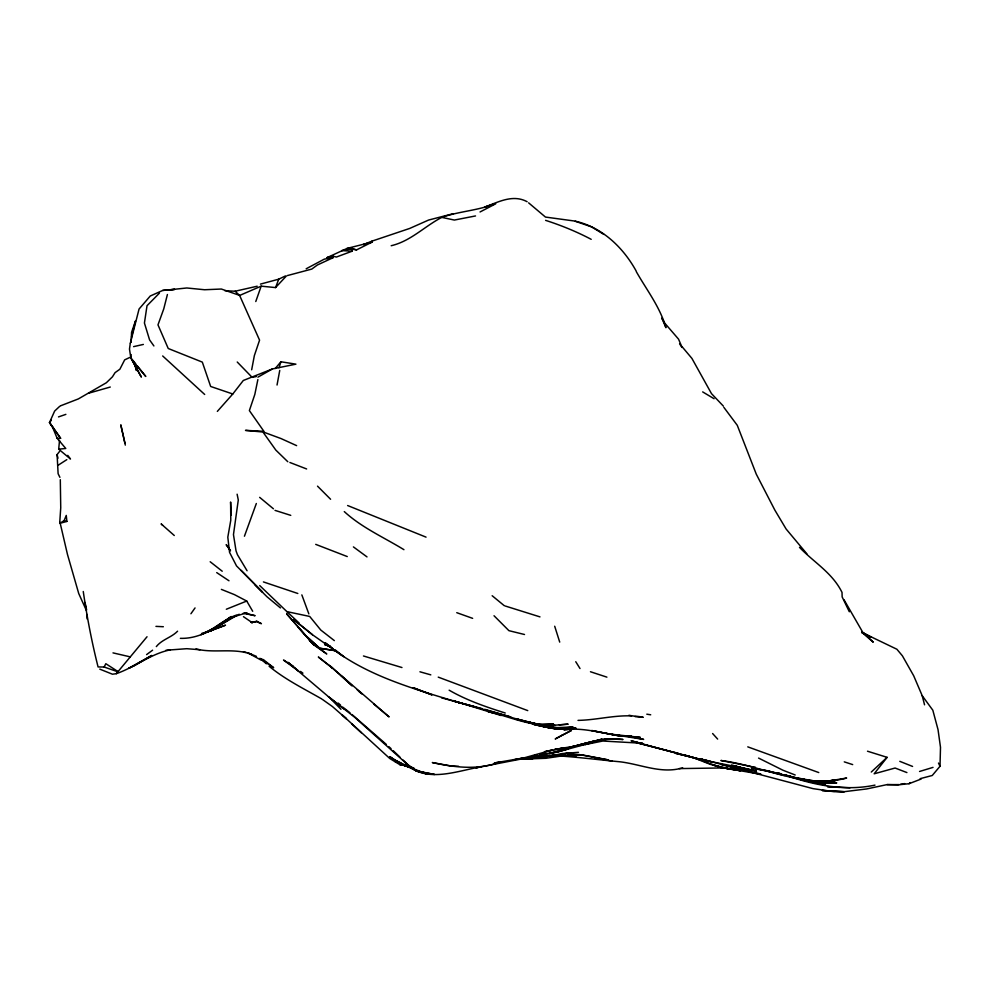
<?xml version="1.0" encoding="UTF-8"?>
<svg xmlns="http://www.w3.org/2000/svg" width="990" height="990" viewBox="0 0 990 990"><rect width="100%" height="100%" fill="white"/><g stroke="black" fill="none" stroke-linecap="round" stroke-linejoin="round"><path stroke-width="1.49" d="M125.309 445.116L120.792 424.834L124.975 443.272M704.583 759.887L813.038 788.634L834.05 791.715L844.074 791.703L866.621 788.956L887.065 784.612L897.843 784.872L909.018 783.709L921.047 779.08L920.217 778.647L932.246 775.492L940.005 766.272L940.5 747.326L938.037 729.655L932.827 710.226L922.222 695.735L913.696 675.786L902.397 655.826L896.89 649.242L861.845 632.4L864.295 634.083L862.141 632.338M67.753 455.363L70.476 459.026L58.695 449.175L59.536 440.34M59.771 522.052L60.736 507.808L60.303 479.692M60.006 522.398L67.481 554.474L78.742 593.567L86.328 610.323M327.096 257.61L332.764 256.125L336.39 257.041L352.193 251.175L352.489 248.577L347.131 248.391L327.096 257.61L329.744 257.45M130.284 343.332L129.48 349.086L130.507 355.757M277.039 385.023L279.749 370.421M251.67 369.79L254.356 355.608L259.566 340.152L239.629 295.453L235.088 291.233L224.866 290.701M257.87 379.578L254.826 394.416L249.369 410.578L263.897 431.318L245.495 430.378L263.291 432.061M130.569 357.328L141.224 376.868L130.569 357.328L131.15 354.556M130.346 343.146L139.058 309.029L150.257 296.01L162.768 290.417L174.549 289.427L162.768 290.417M131.46 337.194L135.469 321.007L131.571 332.331L131.15 342.268M167.409 294.525L163.746 308.93L157.979 324.868L168.238 348.505L202.319 362.117L210.66 386.471L232.786 393.995L243.305 380.482L272.436 368.936L295.911 364.159L280.925 361.771L275.22 368.515M278.994 367.773L280.925 361.771M255.779 301.529L261.174 286.16L275.554 287.583L286.209 276.173M256.336 503.502L244.431 536.221M275.554 287.583L278.735 279.18L285.293 276.012M64.177 520.554L66.256 515.419L66.887 521.421L59.932 523.314L64.177 520.554L66.887 521.421M99.792 669.141L112.476 674.215L116.325 673.67L147.027 636.756M51.331 420.267L49.5 422.532L52.52 427.123L57.16 438.31L60.588 438.285L49.5 422.532L54.636 411.073L59.784 406.246M83.259 591.5C86.996 616.943 91.785 642.052 98.072 666.938L104.148 667.025L105.819 663.708L117.686 671.369L116.325 673.67C135.048 667.186 150.715 653.746 170.391 649.836M190.922 613.75L195.042 607.934M59.895 477.329L58.113 473.703L57.098 454.608L59.487 451.527M867.5 751.212L887.102 757.338L874.17 773.796L895.096 768.03L906.914 772.571M217.342 411.394L232.786 393.995M159.402 293.151L147.015 305.724L144.429 323.025L149.589 339.904L153.895 345.956M156.321 646.594C162.063 639.391 171.295 637.622 177.581 631.199M871.287 772.027L887.102 757.338M909.018 783.709L910.268 782.57M146.594 654.613L152.584 650.195M58.026 465.312L66.825 459.645M60.613 405.789L78.346 398.921L106.351 382.746L112.427 376.831L115.075 372.636L119.889 369.208L124.666 359.865L131.039 356.858M134.492 665.602L151.73 655.454L128.836 668.213L133.972 665.824M232.378 617.29L211.823 630.383L206.304 632.363M257.92 377.153L272.436 368.936M527.113 201.713C512.82 193.978 498.267 202.084 484.704 207.071L494.443 203.94C477.415 210.684 458.952 211.315 441.8 217.379C424.487 226.351 410.8 241.127 391.186 245.73M480.039 211.971L495.755 203.779M239.221 614.245C220.51 623.935 202.74 639.07 180.366 638.34M371.931 241.152L363.454 244.604L372.054 242.105L347.131 248.391L356.549 249.901L372.054 242.105L371.931 241.152L409.65 228.455L428.596 220.052L453.321 213.679M332.764 256.125L332.875 257.796L317.369 264.998L311.776 269.082L287.249 275.616M919.549 771.47L933.026 767.386M239.629 295.453L261.174 286.16M306.145 268.797L324.349 259.12L332.875 257.796M236.462 615.087C223.468 619.406 213.828 629.937 200.933 634.627L214.236 627.982L231.351 616.523L228.455 618.329L247.005 612.748L244.394 612.835M226.326 609.246L246.733 601.054L252.697 611.275M207.677 631.855L225.497 625.185L207.714 631.793L217.924 626.818L211.823 630.383L204.732 632.721M65.872 414.364L58.497 416.914M110.274 387.028L88.506 393.24M143.364 344.433L133.601 346.636M568.062 748.774L549.314 753.501L567.282 749.071M569.448 748.353L570.327 748.093M567.32 749.121L557.061 752.078L475.893 767.807L481.016 766.829C456.811 770.888 426.331 783.635 405.813 763.575L413.275 768.327M260.457 284.105L278.735 279.18M585.078 743.465L569.51 747.413L593.802 741.139L606.771 739.171L599.284 739.777L602.18 739.184L571.403 747.153L599.284 739.777L614.914 739.072L605.905 738.812L623.044 739.505C605.41 737.29 588.159 742.314 571.403 747.153L544.426 751.744L552.692 749.876L524.217 757.82L494.332 762.993L500.433 761.904C478.615 770.381 454.596 767.473 432.333 762.56L451.44 766.074L458.481 766.272M201.849 633.34L206.242 632.177M590.04 742.463L589.013 742.723L598.467 740.384M579.793 745.482L586.563 743.849M235.088 291.233L257.19 286.221M475.522 215.944L454.361 220.052L441.8 217.379M256.323 376.559L252.141 377.351L237.241 362.018M900.442 784.352L904.65 783.585M569.077 747.079L555.39 749.294L563.372 748.118L560.427 748.527M572.109 746.547L576.65 745.742M682.667 767.844C661.345 774.329 640.456 764.045 619.394 761.731C599.049 759.825 578.841 757.239 558.459 755.877M544.116 756.917L556.034 755.197L529.378 758.785L515.06 759.38M539.983 754.479L557.061 752.078L593.369 742.203L585.065 744.591L602.848 741.027L642.51 743.28M554.536 749.343L557.481 748.935M556.491 756.236L565.08 755.481L545.911 758.291L522.472 759.132L525.467 758.897M536.518 757.882L529.378 758.785L541.431 757.486L528.474 758.662M534.588 755.147L537.285 754.813M787.842 775.813L825.722 785.181L803.818 780.392L783.832 774.65C813.087 784.909 844.074 791.579 874.974 785.12M167.483 290.008L186.801 287.979L204.583 289.748L221.364 289.031L238.862 295.131M165.998 650.244L186.776 648.698L200.029 649.749M537.731 756.892L528.808 757.573M540.726 756.62L570.995 752.895L543.832 756.707L551.195 755.655L520.678 758.34M554.796 725.2C531.779 727.056 509.689 716.735 487.6 711.303L501.2 715.535M559.239 724.853L568.149 724.16L544.401 726.016L516.817 719.012L538.721 724.532L546.715 725.521L531.828 722.972L538.721 724.532L553.41 724.123L538.721 724.532L527.46 721.821C542.322 725.769 557.618 729.704 573.062 726.945L549.821 727.947L533.944 724.532L555.341 728.925L575.821 728.157L555.341 728.925L528.45 722.477L549.821 727.947L563.892 728.875L558.001 728.182M561.862 753.6L578.469 752.326M573.457 729.172L563.83 729.779C586.872 726.611 608.739 736.213 631.558 736.436L618.094 735.669L591.686 730.533L608.219 733.763M555.204 756.31L576.465 755.679L561.664 755.939M816.131 781.172L811.726 781.271L801.677 779.39L824.126 782.929L836.773 782.892L813.681 782.632L824.126 782.929L811.726 781.271L822.17 782.075L835.251 780.776L826.427 780.962M578.011 720.374C599.853 720.027 621.299 712.788 643.228 717.304L635.122 716.624M565.352 755.506L569.51 755.494M887.114 784.612L899.031 784.6M408.288 766.285L399.911 764.701L389.812 758.526L342.169 714.916L346.475 718.839L332.38 706.514L322.171 699.249M642.077 743.193L638.995 743.119L641.755 743.243M679.14 768.599L723.876 767.931L760.555 774.205M155.95 626.373L163.35 626.732M850.026 787.793L827.454 786.629L839.607 787.421M352.193 251.175L341.686 250.606L352.489 248.577L356.549 249.901M58.695 449.175L65.761 448.47L57.16 438.31M401.358 764.824L404.242 765.06L399.911 764.701M626.93 736.176L640.357 737.402L628.638 736.115M638.08 742.537L635.023 742.215L641.681 743.663M618.094 735.669L609.667 734.048L615.508 734.691M618.428 735.001L625.73 735.805M546.208 726.809L541.79 726.301L511.112 717.366M549.153 727.155L553.583 727.675M336.068 650.814L319.659 648.227L305.898 635.778L286.679 613.899L305.898 635.778L319.659 648.227L336.018 650.764M646.816 714.186L650.702 714.792M609.667 734.048L643.649 739.394L637.127 738.033M536.283 724.519L558.397 728.021L549.821 727.947L514.911 718.913M770.121 771.185L751.422 768.03L778.511 773.425M628.935 715.275L631.533 715.721M112.996 652.88L130.185 656.853M574.002 220.956L545.465 217.07L528.635 202.863M594.396 757.857L612.167 761.087M752.623 766.743L755.469 767.275M411.11 766.928L405.269 765.815L394.812 761.322L398.921 762.572M751.2 766.483L720.881 760.493C762.845 765.654 803.929 789.488 846.648 778.053L822.17 782.075L833.332 780.306L820.302 781.989L800.563 778.61M760.765 774.019L738.837 768.809M259.702 585.56L286.902 611.622L309.709 616.448L320.785 630.048L334.335 640.617M243.268 613.243L255.111 615.706L245.013 613.181M770.27 771.668L781.048 773.957L777.026 772.782M243.453 651.791L246.163 652.385M744.22 768.327L696.428 758.662L631.088 740.755L641.52 743.552M744.74 768.45L756.509 771.136L735.867 766.248L747.425 769.638L731.56 764.923M671.109 751.546L638.934 743.304L690.03 756.583M251.806 654.477C233.764 647.485 214.286 653.623 195.946 648.945M401.965 667.532L363.454 655.974M737.352 768.463L720.93 764.453M804.09 779.984L784.835 774.873M800.922 778.685L809.523 780.764L828.791 780.986L809.523 780.764L797.631 777.843M481.907 708.568L453.247 700.945L474.928 706.885L460.016 702.888C413.263 688.681 363.392 675.242 325.351 642.98M672.507 751.893L678.101 753.241M762.09 769.651L784.464 775.504M524.514 634.503L508.922 630.667L494.022 615.743M413.857 767.955L405.269 765.815L395.084 760.184L401.68 763.265M628.91 736.003L635.815 737.76M700.116 758.699L702.999 759.441L700.388 758.748M459.818 702.838L460.622 703.048L452.851 700.586L493.738 713.245M783.894 774.811L791.913 776.989M777.435 772.881L781.877 774.081M484.803 709.347L510.84 716.995L468.196 705.115M441.577 697.839L460.016 702.888M419.933 671.789L430.799 674.858M683.954 754.838L689.894 756.521M704.397 759.837L712.788 762.213M505.234 606.004L539.971 616.881M574.942 221.117C601.858 227.019 623.044 247.265 636.063 270.839L636.434 271.879C646.829 290.194 660.07 307.061 665.923 327.702L661.827 318.099L664.55 322.913L678.558 339.162L681.429 345.931L691.923 358.417L711.488 393.624L723.331 406.073M505.222 713.01C485.991 706.934 466.674 700.314 449.151 690.191M404.316 764.503L410.9 767.572L405.356 765.839L416.345 770.381M275.01 510.37L290.751 515.357M263.414 581.922L297.817 593.48M844.272 761.867L852.687 764.602M405.541 765.047L399.948 763.24L410.9 767.572M747.772 746.856L818.767 772.559M330.487 646.458L324.658 644.564L330.648 646.693L325.438 643.698L332.603 648.388M590.461 671.74L606.907 677.148M575.227 221.24L591.562 226.858L603.875 234.407M438.248 677.135L527.757 710.61M104.148 667.025L117.55 671.678M702.343 760.889L720.992 767.436L740.532 770.727L720.992 767.436L710.04 764.268L691.577 756.892L700.994 760.394M456.761 612.686L472.638 618.354M263.699 432.16L281.036 438.57L296.629 445.636M250.977 622.227L252.388 622.797L243.453 616.671M347.626 505.531L426.046 537.137M347.267 556.566L315.723 544.364M289.897 462.491L306.628 468.963M795.193 774.997L782.904 770.208L758.575 758.08M899.786 761.335L912.582 766.433M221.376 589.384L234.469 594.644L246.733 601.054M256.46 656.395L247.525 652.682L261.038 660.082M861.845 632.4L871.027 637.201L861.684 632.004M231.177 515.258L230.608 501.992L230.781 520.22L227.811 537.186L229.556 552.37L236.523 565.921L262.536 592.131L241.09 570.327M321.354 698.73C303.559 688.557 285.033 679.4 269.119 666.27M702.665 391.904L714.075 398.71M417.396 771.012L419.5 772.287L417.013 770.703M403.932 549.673C383.811 537.31 361.882 527.744 344.285 511.595M293.325 666.332L283.511 660.045L298.658 671.133L288.053 662.372L328.457 696.688L354.556 717.156L411.419 768.017L416.295 770.962L427.94 774.329L411.419 768.017L403.091 760.073M216.711 572.604L228.987 580.771M312.432 634.714L293.659 619.567L312.432 634.714L343.728 656.63L335.437 650.071M300.527 671.43L302.915 673.151M325.425 642.931L329.014 645.529M353.405 546.901L367.005 556.9M349.965 712.751L342.887 707.194M315.092 645.208L326.774 653.957L314.263 645.22L309.561 640.332L314.164 645.245L298.324 627.573M222.23 571.23L210.177 561.751M328.457 696.688L343.827 708.877M492.166 595.732L504.269 605.694M280.455 607.934L267.003 596.772L255.024 584.867M259.652 497.351L273.426 508.798M373.638 703.952L389.095 716.896L329.596 665.503L352.18 685.847L341.154 675.626M359.16 691.565L361.808 693.817L357.254 689.894M352.019 714.52L386.397 744.48M262.164 660.169L266.384 663.795M862.253 632.647L873.279 642.188L862.686 632.164L843.975 599.692M162.595 525.195L161.11 523.896L174.277 535.503M162.682 355.967L204.683 394.466M338.258 703.11L340.572 705.152M388.81 746.596L391.05 748.638M351.784 723.938L361.276 732.749M286.902 611.622L299.203 623.106M393.265 750.742L399.911 757.041M287.805 461.736L275.814 450.079L263.439 432.704M799.512 547.371C813.978 562.419 832.442 572.888 842.02 592.404L842.156 596.921L849.321 611.758M317.518 486.152L330.586 499.257M331.229 699.311L340.968 709.285M712.614 733.528L717.651 739.085M806.999 553.992L786.11 529.007L774.836 510.085L756.261 474.123L737.278 425.316L723.838 407.323M308.769 639.367L311.59 642.584M133.316 361.56L145.79 376.472L137.573 366.201M52.52 427.123L54.227 429.214M132.103 359.358L135.754 363.924M230.41 550.44L226.19 544.611L230.484 550.824M49.5 422.532L60.588 438.285M679.586 343.802L681.962 347.453M575.759 661.716L580.004 668.535M247.067 570.76L237.439 554.685L236.028 550.848L233.467 534.612L238.293 499.975L237.117 494.196M938.483 763.043L940.005 766.272M301.839 594.891L308.843 613.899M554.697 626.237L559.721 642.114M134.417 363.627L136.41 370.483L135.989 366.003M922.222 695.735L924.549 704.818M57.098 454.608L57.989 458.209M85.029 602.514L86.637 609.951M87.021 614.443L87.12 618.948M545.601 220.362A132.969 57.469 16.4 0 1 591.203 239.333M561.924 735.323L555.204 738.973L571.416 730.459L561.924 735.323M256.732 621.213L251.547 622.462L256.856 621.782L261.41 623.688L256.732 621.213M408.35 766.112L405.331 766.272L408.301 766.223M572.369 754.566L567.901 754.578L581.637 754.801L608.429 759.949L579.496 754.615L572.369 754.566L581.637 754.801L572.369 754.566M844.074 791.703L822.467 790.552L844.074 791.703M434.4 774.44L416.295 770.962L434.4 774.44M732.117 769.403L720.992 767.436L713.023 764.936L732.117 769.403M708.63 761.26L675.7 753.341L708.63 761.26M263.439 659.699L259.726 658.387L273.673 667.718L263.439 659.699M431.826 694.819L413.201 687.716L431.826 694.819M401.556 764.379L389.936 756.744L401.556 764.379M329.868 666.023L318.335 657.001L332.628 668.188L329.868 666.023"/></g></svg>
